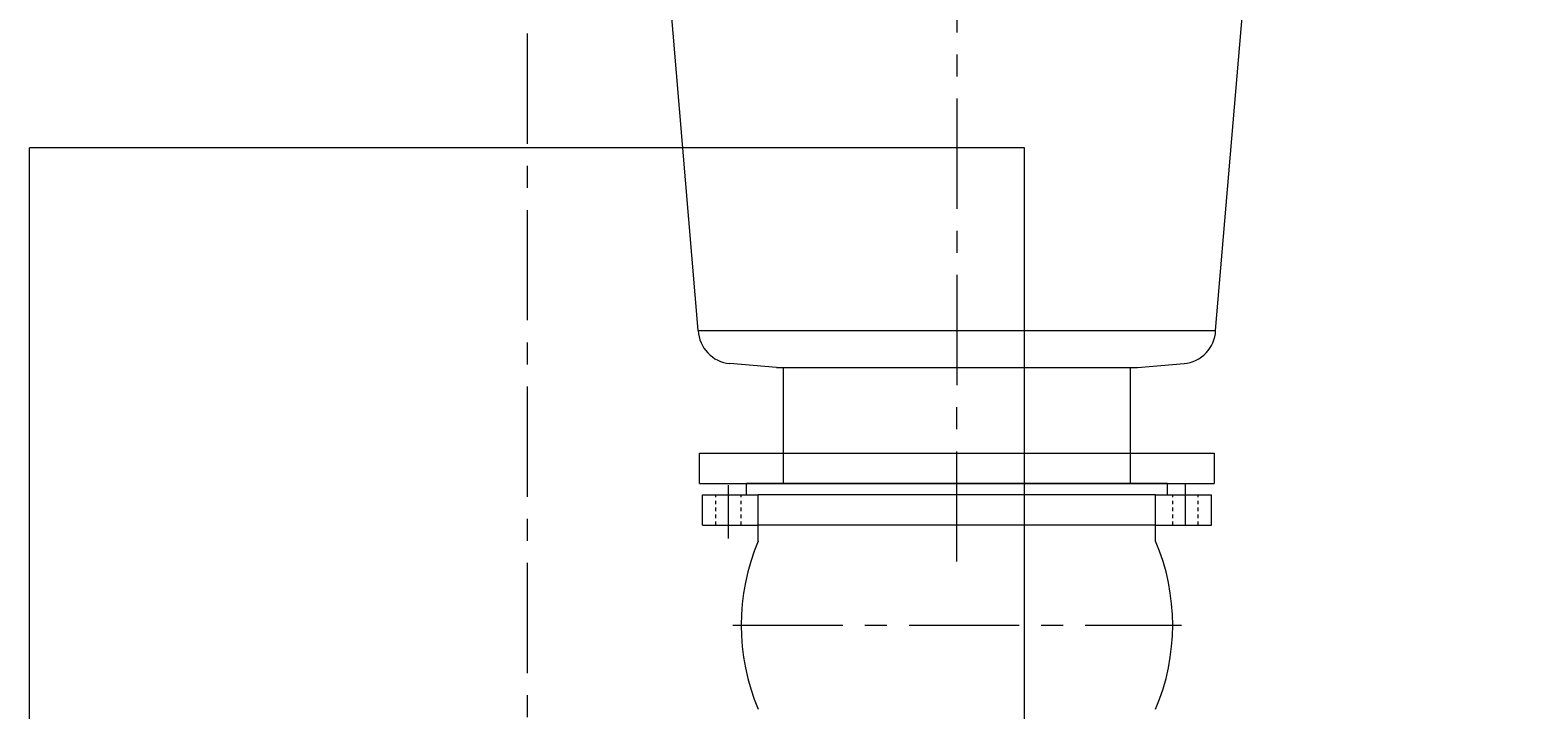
# Model space of a CAD drawing. Header units: millimetres. Extents: x -1 to 671026, y 1 to 511259.
# Drawn here: x 121069 to 153628, y 382118 to 397030 of the extents above; entities that cross this region are included whole.
import ezdxf

# ---------------------------------------------------------------- set-up
doc = ezdxf.new("R2010")
doc.units = ezdxf.units.MM
doc.header["$LTSCALE"] = 25.4
doc.linetypes.add('CENTER', pattern=[50.8, 31.75, -6.35, 6.35, -6.35])
doc.linetypes.add('EB_DASH', pattern=[6, 3, -3])
doc.layers.get('Defpoints').update_dxf_attribs({"lineweight": 5})
for name, color, linetype, lineweight in [('CAXA0', 7, 'Continuous', 5), ('CAXA1', 5, 'CENTER', 5), ('CAXA2', 6, 'EB_DASH', 5)]:
    doc.layers.add(name, color=color, linetype=linetype, lineweight=lineweight)
doc.styles.add('Roman', font='arial.ttf')
doc.styles.get("Standard").update_dxf_attribs({"font": 'arial.ttf'})
doc.dimstyles.new('ISO-25', dxfattribs={"dimscale": 30, "dimtxt": 38.1, "dimasz": 38.1, "dimexe": 50.8, "dimexo": 50.8, "dimgap": 15.875, "dimtad": 1, "dimtih": 1, "dimtoh": 1, "dimdec": 1, "dimlfac": 0.03937, "dimdsep": 46, "dimtxsty": 'Standard', "dimcen": 63.5, "dimclrd": 7, "dimclre": 7, "dimclrt": 7, "dimadec": 0, "dimazin": 0, "dimtfac": 1, "dimtdec": 1, "dimtmove": 0, "dimatfit": 3, "dimfxl": 25.4, "dimlwd": 5, "dimlwe": 5, "dimarcsym": 0})

# ---------------------------------------------------------------- blocks, each defined once
blk = doc.blocks.new('*D23')
at = {"color": 7, "linetype": 'Continuous', "lineweight": 5, "transparency": 16777216}
for p, q in [((151485, 425176), (177063, 425176)), ((175539, 424033), (175539, 377712)), ((175539, 341986), (175539, 372477)), ((174463, 340843), (177063, 340843))]:
    blk.add_line(p, q, dxfattribs=at)
at = {"color": 7, "transparency": 16777216}
for points in [[(175348, 424033), (175729, 424033), (175539, 425176)], [(175348, 341986), (175729, 341986), (175539, 340843)]]:
    blk.add_solid(points, dxfattribs=at)
at = {"layer": 'Defpoints', "color": 0, "transparency": 16777216}
for p in [(149961, 425176), (175539, 425176), (172939, 340843)]:
    blk.add_point(p, dxfattribs=at)
at = {"color": 7, "lineweight": 5, "transparency": 16777216, "insert": (175539, 375094), "char_height": 4191, "attachment_point": 5, "style": 'Roman'}
blk.add_mtext('3320', dxfattribs=at)

msp = doc.modelspace()

# ---------------------------------------------------------------- linework, layer by layer
at = {"color": 7, "lineweight": 5}
for p, q in [((135748.98, 390428.97), (133211.67, 420553.37)), ((147112.71, 390428.97), (149655.4, 420553.37)), ((142912.76, 394437.4), (121068.76, 394437.4)), ((121068.76, 353670.4), (121068.76, 394437.4)), ((142912.76, 353670.4), (142912.76, 394437.4)), ((135748.98, 390428.97), (147112.71, 390428.97)), ((137468.45, 389616.17), (136443.72, 389705.82)), ((137468.45, 389616.17), (145393.25, 389616.17)), ((137620.85, 387076.17), (137620.85, 389616.17)), ((145240.85, 387076.17), (145240.85, 389616.17)), ((145393.25, 389616.17), (146417.98, 389705.82)), ((135779.35, 387076.17), (135779.35, 387736.57)), ((135779.35, 387736.57), (147082.35, 387736.57)), ((147082.35, 387736.57), (147082.35, 387076.17)), ((135779.35, 387076.17), (147082.35, 387076.17)), ((146056.44, 387076.17), (136807.07, 387076.17)), ((145794.26, 386822.17), (137069.25, 386822.17)), ((145794.26, 386161.77), (137069.25, 386161.77))]:
    msp.add_line(p, q, dxfattribs=at)
for centre, start, end in [((136510.13, 390464.92), 182.704313, 265), ((146351.56, 390464.92), 275, 357.295687)]:
    msp.add_arc(centre, 762, start, end, dxfattribs=at)
at = {"layer": 'CAXA0', "color": 7, "lineweight": 5}
for p, q in [((135843.76, 386161.77), (135843.76, 386822.17)), ((135843.76, 386822.17), (137069.25, 386822.17)), ((136807.07, 386822.17), (136807.07, 387076.17)), ((137069.25, 385810.93), (137069.25, 386822.17)), ((145794.26, 386822.17), (147019.76, 386822.17)), ((145794.26, 385810.93), (145794.26, 386822.17)), ((146056.44, 386822.17), (146056.44, 387076.17)), ((147019.76, 386161.77), (147019.76, 386822.17)), ((135843.76, 386161.77), (137069.25, 386161.77)), ((145794.26, 386161.77), (147019.76, 386161.77))]:
    msp.add_line(p, q, dxfattribs=at)
for start, end in [(157.061429, 202.938571), (337.061429, 22.938571)]:
    msp.add_arc((141431.76, 383964.67), 4737.1, start, end, dxfattribs=at)
at = {"layer": 'CAXA1', "linetype": 'CENTER', "lineweight": 5, "ltscale": 3}
for p, q in [((141430.85, 385358.2), (141452.8, 426826.48)), ((131990.76, 396943.75), (131990.76, 352677.47)), ((136415.26, 385862.73), (136415.26, 387036.17)), ((146448.26, 386161.77), (146448.26, 387076.17)), ((136507.97, 383964.67), (146364.35, 383964.67))]:
    msp.add_line(p, q, dxfattribs=at)
at = {"layer": 'CAXA2', "color": 7, "linetype": 'EB_DASH', "lineweight": 5}
for p, q in [((136135.86, 386161.77), (136135.86, 386822.17)), ((136694.66, 386161.77), (136694.66, 386822.17)), ((146168.86, 386161.77), (146168.86, 386822.17)), ((146727.66, 386161.77), (146727.66, 386822.17))]:
    msp.add_line(p, q, dxfattribs=at)

# ---------------------------------------------------------------- dimensions: what is measured, and where the dimension line sits
at = {"color": 7, "lineweight": 5}
dim = msp.add_linear_dim(base=(175538.69, 425176.17), p1=(172939.06, 340843.4), p2=(149960.93, 425176.17), angle=90, dimstyle='ISO-25', override={"dimscale": 30, "dimtxt": 139.7, "dimdec": 0, "dimpost": '\\X', "dimtxsty": 'Roman', "dimtmove": 1}, dxfattribs=at)
dim.commit()
dim.dimension.update_dxf_attribs({"geometry": '*D23', "text_midpoint": (175538.69, 375094.21), "dimtype": 160})

doc.saveas('drawing.dxf')
